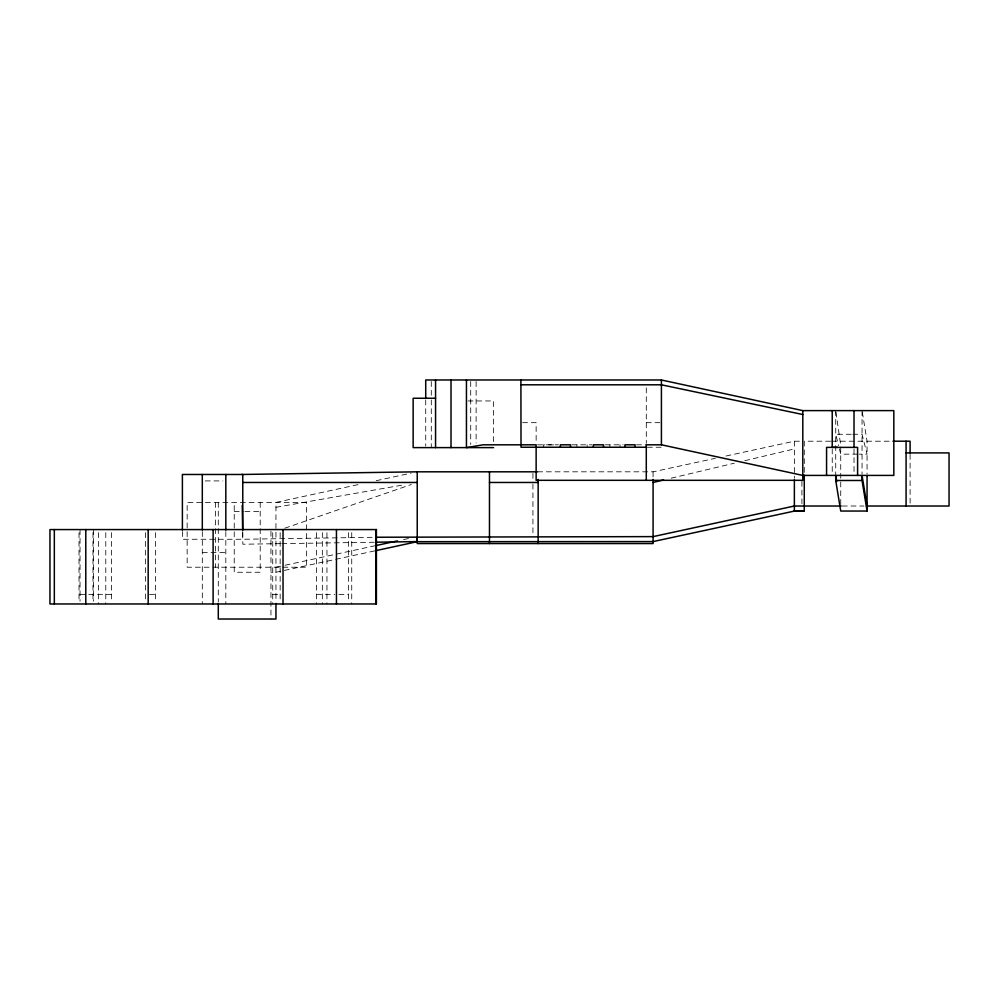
<?xml version="1.0" encoding="UTF-8"?>
<svg xmlns="http://www.w3.org/2000/svg" width="999" height="999" viewBox="0 0 999 999"><rect width="100%" height="100%" fill="white"/><g stroke="black" fill="none" stroke-linecap="round" stroke-linejoin="round"><path stroke-width="0.75" stroke-dasharray="5 3.75" d="M284.777 528.209L411.351 484.503M671.128 478.196L734.253 463.211M744.767 460.714L794.367 448.938M357.992 484.64L275.949 502.41L275.949 601.873M376.223 480.694L411.163 473.126M537.612 471.815L653.084 471.815L715.371 458.316M726.011 456.019L794.367 441.208L801.91 441.208M275.949 567.22L283.554 565.534M285.065 565.247L374.7 545.816M403.571 539.585L409.64 538.261M374.7 550.886L275.949 572.252L270.954 572.252M275.949 507.305L404.957 484.64M182.392 531.555L182.392 539.26L242.769 539.26L375.174 537.25M280.22 543.656L242.844 544.23L242.645 531.555M281.768 543.631L375.199 542.22M467.994 400.949L493.606 400.949L493.606 442.944M522.527 422.677L536.138 422.677L536.138 443.344M646.291 422.677L659.902 422.677M851.21 434.265L835.726 434.265L838.586 445.641M852.759 434.265L862.05 434.265L867.057 454.158L859.315 454.158M830.619 441.208L804.27 441.208L804.27 473.613M831.68 441.208L891.52 441.208M537.599 444.817L558.453 444.817M571.903 444.817L591.995 444.817M605.257 444.817L623.139 444.817M636.463 444.817L646.291 444.817M553.608 444.88L543.456 444.88L543.456 447.24M647.377 447.24L661.413 447.24M857.766 454.158L840.733 454.158L838.948 447.053M205.245 480.919L222.889 480.919M842.282 506.018L863.96 506.018M234.228 511.413L243.394 511.413M244.917 511.413L260.202 511.413M202.31 552.622L225.824 552.622M80.032 594.355L111.513 594.355M149.563 594.355L155.394 594.355M272.727 594.355L280.157 594.355M316.621 594.355L334.79 594.355M338.911 594.355L348.376 594.355M862.299 412.137L867.057 441.208L867.057 473.988M835.976 412.137L840.733 445.529M910.101 454.42L910.101 504.495M862.05 410.614L862.05 473.888M854.02 448.926L854.02 473.863M840.733 446.965L840.733 504.495M835.726 410.614L835.726 475.412M832.229 448.926L832.229 475.412M801.91 481.331L801.91 504.47M794.367 441.208L794.367 478.246M653.084 471.815L653.084 477.984M646.291 387.837L646.291 443.344M620.054 444.817L620.054 447.24M609.902 444.817L609.902 447.24M587.125 444.817L587.125 447.24M576.972 444.817L576.972 447.24M532.929 473.339L532.929 480.956M532.929 484.028L532.929 535.077M476.123 381.518L476.123 443.007M470.716 381.518L470.716 444.543M431.293 381.518L431.293 398.426M431.293 399.962L431.293 447.614M425.724 399.962L425.724 446.078M351.735 532.667L351.735 603.97M348.376 532.654L348.376 601.223M326.948 532.654L326.948 603.97M322.34 532.654L322.34 603.97M316.621 532.654L316.621 603.97M280.157 532.654L280.157 601.223M272.727 532.654L272.727 603.97M270.954 531.256L270.954 619.018M260.202 502.41L260.202 572.252L234.228 572.252L234.228 502.41M242.769 531.593L242.769 539.26M225.824 531.58L225.824 603.97M218.294 502.41L218.294 601.91M215.572 502.41L215.572 567.22M202.31 531.58L202.31 603.97M155.394 532.654L155.394 601.223M145.392 532.667L145.392 602.422M111.513 532.654L111.513 601.223M105.782 532.654L105.782 603.97M98.389 532.654L98.389 603.97M93.456 529.57L93.456 601.223M92.982 532.654L92.982 601.223M80.032 529.57L80.032 601.223M79.021 532.667L79.021 602.422M306.631 502.41L187.15 502.41L187.15 567.22L306.631 567.22L306.631 502.41"/><path stroke-width="1.5" d="M653.084 482.467L663.611 479.97M376.223 545.491L397.49 540.896M376.223 550.561L417.232 541.683L653.084 541.583L794.367 511.088L803.084 511.038M241.783 474.475L417.232 471.815L537.612 471.815M376.735 537.237L653.084 536.613L794.367 506.018L841.183 506.018M376.748 542.195L417.307 541.583L417.232 536.613M794.367 479.795L794.367 511.088L804.27 511.038L804.27 475.162M646.291 480.319L646.291 444.817L661.525 444.817L802.809 475.412L893.83 475.412L893.83 410.614L802.809 410.614L661.413 379.982L425.724 379.982L425.724 398.426M521.016 384.802L661.413 384.802L802.809 414.523M435.564 398.251L413.149 398.251L413.149 447.614L493.606 447.614M892.969 441.208L910.101 441.208L910.101 452.909M646.291 447.24L521.016 447.24L520.904 379.982M906.081 452.909L949.05 452.909L949.05 506.018L866.558 506.018M835.726 480.482L862.05 480.482L867.057 511.038L840.733 511.038L835.726 480.482L835.726 475.412L836.725 481.53M242.769 482.467L417.232 482.467M489.473 482.467L538.149 482.467M794.367 511.088L804.27 511.038M837.449 447.377L832.229 447.327L832.229 410.614M867.057 506.018L862.05 475.412L862.05 480.482M242.257 505.319L242.632 530.007M906.081 441.208L906.081 506.018M867.057 475.512L867.057 511.038M857.592 475.412L857.592 447.377L826.573 447.377L826.573 475.412M854.02 410.614L854.02 447.377M802.809 410.614L802.809 480.319L536.138 480.319L536.138 444.817L483.041 444.817L466.446 447.614L466.446 379.982M661.413 379.982L661.413 444.817M653.084 479.42L653.084 543.556L417.232 543.556L417.232 471.815M635.064 447.24L635.064 444.817L624.912 444.817L624.912 447.24M603.521 447.24L603.521 444.817L593.369 444.817L593.369 447.24M570.516 447.24L570.516 444.817L560.364 444.817L560.364 447.24M538.149 479.42L538.149 543.556M489.473 471.815L489.473 543.556M451.011 379.982L451.011 447.614M435.564 379.982L435.564 447.614M376.099 529.57L376.099 603.97M336.451 529.57L336.451 603.97M283.029 529.57L283.029 603.97M275.949 603.421L275.949 619.018L218.294 619.018L218.294 603.471M242.769 530.057L242.769 474.475L182.392 474.475L182.392 530.007M225.824 474.475L225.824 530.044M213.112 529.57L213.112 603.97M202.31 474.475L202.31 530.044M148.177 529.57L148.177 603.97M85.789 529.57L85.789 603.97M54.333 529.57L54.333 603.97M376.398 529.57L49.95 529.57L49.95 603.97L376.398 603.97L376.398 529.57"/></g></svg>
